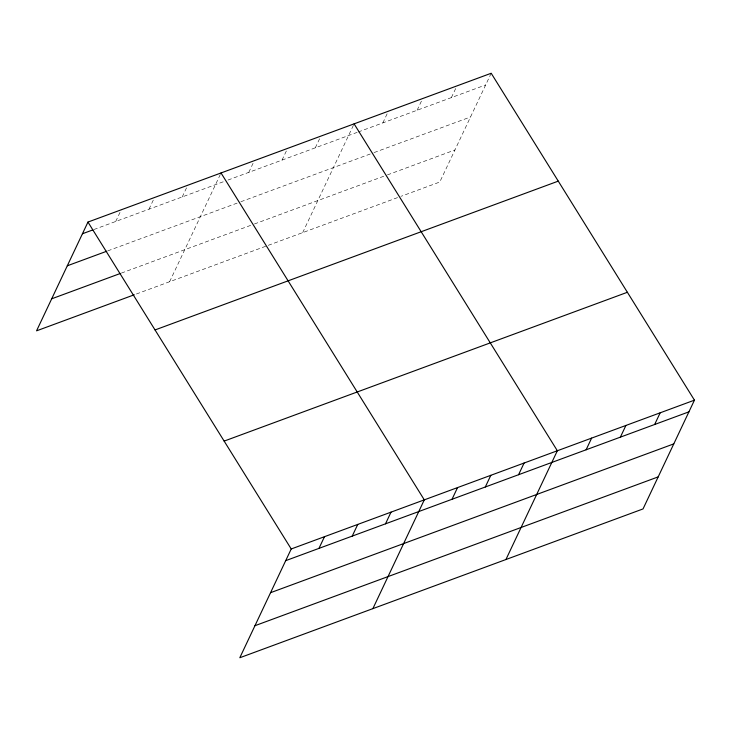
<?xml version="1.0" encoding="UTF-8"?>
<svg xmlns="http://www.w3.org/2000/svg" width="731" height="731" viewBox="0 0 731 731"><rect width="100%" height="100%" fill="white"/><g stroke="black" fill="none" stroke-linecap="round" stroke-linejoin="round"><path stroke-width="0.55" stroke-dasharray="3.65 2.74" d="M115.708 221.475L121.236 209.797M148.978 209.203L154.04 198.494M182.238 196.922L187.766 185.235M169.61 281.737L220.57 173.932M248.778 172.37L254.297 160.683M282.038 160.089L287.566 148.411M315.308 147.817L320.37 137.099M302.68 232.622L354.096 123.85M382.843 122.89L388.371 111.203M417.118 110.235L422.646 98.557M451.392 97.588L456.455 86.879M491.195 73.255L439.779 182.028L401.218 196.255M93.879 229.534L223.823 181.58M227.981 180.045L357.139 132.375M358.208 131.982L485.667 84.942M107.841 250.834L239.869 202.103M240.91 201.719L373.057 152.953M374.126 152.551L470.526 116.978M121.346 273.102L251.29 225.139M254.406 223.988L386.37 175.285M387.448 174.892L454.92 149.983M136.35 294.008L400.149 196.648"/><path stroke-width="1.1" d="M694.45 400.159L291.221 548.972L239.805 657.745L643.033 508.931L694.45 400.159L491.195 73.255L87.967 222.069L36.55 330.841L134.266 294.776M318.963 548.378L324.491 536.7M352.232 536.106L357.751 524.419M385.502 523.825L391.021 512.139M372.874 608.64L424.291 499.867L221.027 172.964M452.032 499.273L457.551 487.586M485.302 486.992L490.821 475.314M518.562 474.721L524.09 463.034M505.934 559.526L557.351 450.753L354.096 123.85M586.107 449.793L591.626 438.107M620.381 437.138L625.9 425.46M654.656 424.492L660.175 412.805M82.439 233.756L92.837 229.918M67.298 265.792L106.799 251.217M51.691 298.805L120.304 273.485M155.045 329.946L558.265 181.133M224.152 441.095L627.372 292.281M285.702 560.659L688.931 411.845M270.552 592.695L673.781 443.881M254.955 625.709L658.183 476.886M87.967 222.069L291.221 548.972"/></g></svg>
